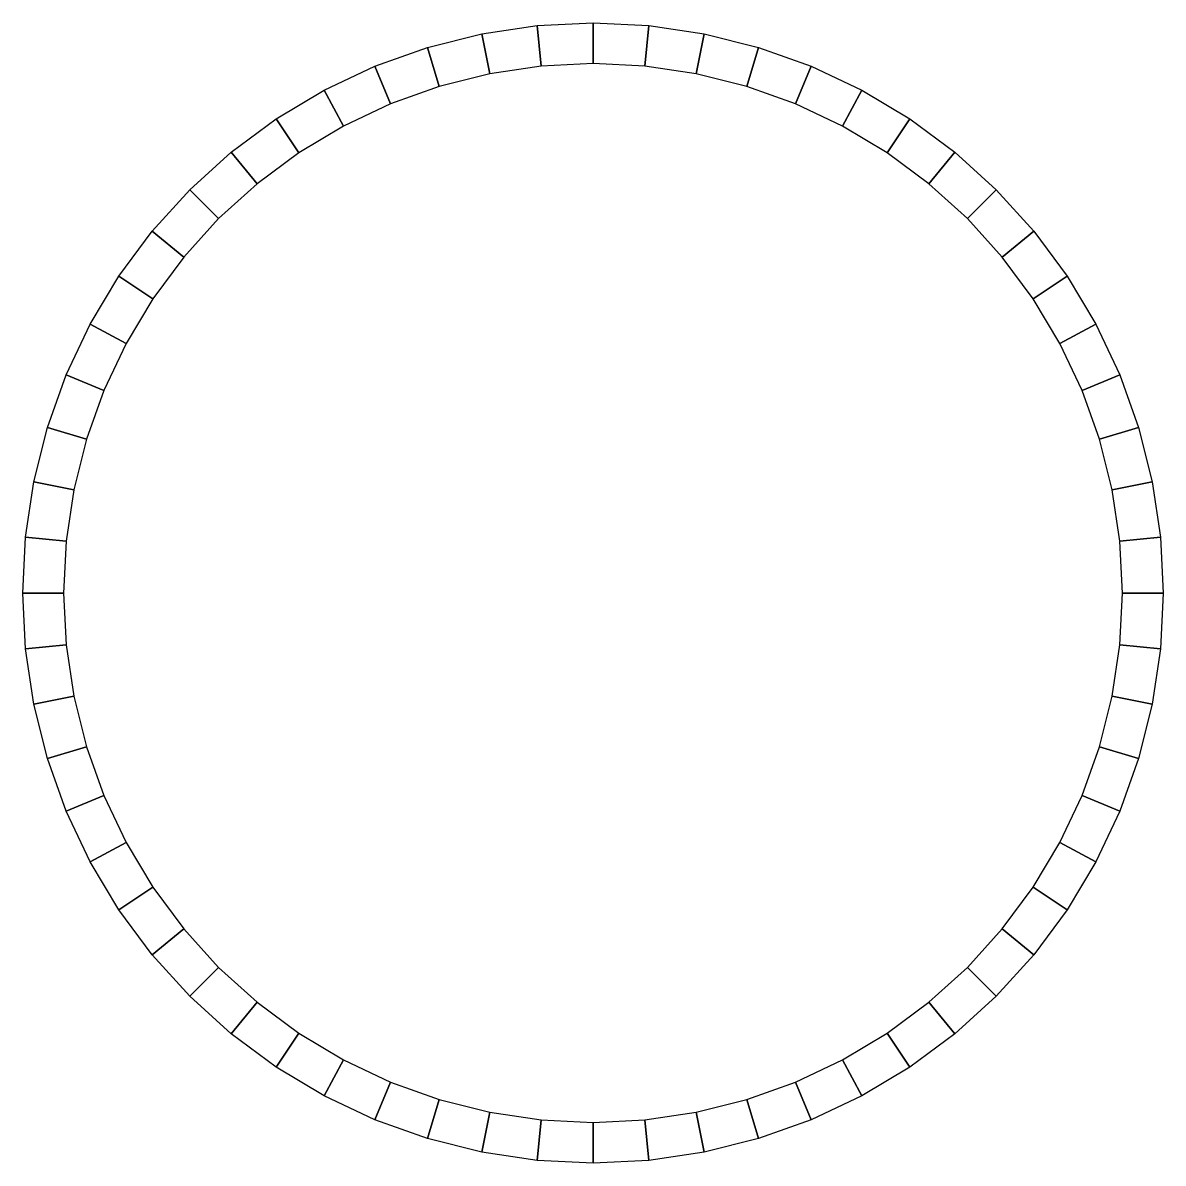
# Model space of a CAD drawing. Extents: x -655 to 655, y -655 to 655.
import ezdxf

# ---------------------------------------------------------------- set-up
doc = ezdxf.new("R2010")
doc.units = 0

msp = doc.modelspace()

# ---------------------------------------------------------------- linework, layer by layer
for points in [[(-59.644531, 605.581299, -0.544286), (-64.232605, 652.164429, 0.544286), (0, 655.320007, 0.544286), (0, 608.511414, -0.544286)], [(59.644531, 605.581299, -0.544286), (0, 608.511414, -0.544286), (0, 655.320007, 0.544286), (64.232605, 652.164429, 0.544286)], [(-176.641541, 582.309143, -0.544286), (-190.22934, 627.102173, 0.544286), (-127.846619, 642.72821, 0.544286), (-118.714661, 596.819031, -0.544286)], [(-118.714661, 596.819031, -0.544286), (-127.846619, 642.72821, 0.544286), (-64.232605, 652.164429, 0.544286), (-59.644531, 605.581299, -0.544286)], [(118.714661, 596.819031, -0.544286), (59.644531, 605.581299, -0.544286), (64.232605, 652.164429, 0.544286), (127.846619, 642.72821, 0.544286)], [(176.641541, 582.309143, -0.544286), (118.714661, 596.819031, -0.544286), (127.846619, 642.72821, 0.544286), (190.229309, 627.102173, 0.544286)], [(-232.867249, 562.191284, -0.544286), (-250.78009, 605.436707, 0.544286), (-190.22934, 627.102173, 0.544286), (-176.641541, 582.309143, -0.544286)], [(232.867249, 562.191284, -0.544286), (176.641541, 582.309143, -0.544286), (190.229309, 627.102173, 0.544286), (250.78009, 605.436707, 0.544286)], [(-286.850311, 536.65918, -0.544286), (-308.91571, 577.940674, 0.544286), (-250.78009, 605.436707, 0.544286), (-232.867249, 562.191284, -0.544286)], [(286.850281, 536.65918, -0.544286), (232.867249, 562.191284, -0.544286), (250.78009, 605.436707, 0.544286), (308.91571, 577.940674, 0.544286)], [(-338.070862, 505.958771, -0.544286), (-364.076294, 544.878662, 0.544286), (-308.91571, 577.940674, 0.544286), (-286.850311, 536.65918, -0.544286)], [(338.070862, 505.958771, -0.544286), (286.850281, 536.65918, -0.544286), (308.91571, 577.940674, 0.544286), (364.076294, 544.878662, 0.544286)], [(-386.035583, 470.385712, -0.544286), (-415.730591, 506.569183, 0.544286), (-364.076294, 544.878662, 0.544286), (-338.070862, 505.958771, -0.544286)], [(386.035583, 470.385712, -0.544286), (338.070862, 505.958771, -0.544286), (364.076294, 544.878662, 0.544286), (415.73053, 506.569183, 0.544286)], [(-430.282562, 430.282562, -0.544286), (-463.381195, 463.381195, 0.544286), (-415.730591, 506.569183, 0.544286), (-386.035583, 470.385712, -0.544286)], [(430.282532, 430.282562, -0.544286), (386.035583, 470.385712, -0.544286), (415.73053, 506.569183, 0.544286), (463.381165, 463.381195, 0.544286)], [(-470.385712, 386.035583, -0.544286), (-506.569183, 415.730591, 0.544286), (-463.381195, 463.381195, 0.544286), (-430.282562, 430.282562, -0.544286)], [(470.385681, 386.035583, -0.544286), (430.282532, 430.282562, -0.544286), (463.381165, 463.381195, 0.544286), (506.569153, 415.730591, 0.544286)], [(-505.958771, 338.070862, -0.544286), (-544.878662, 364.076294, 0.544286), (-506.569183, 415.730591, 0.544286), (-470.385712, 386.035583, -0.544286)], [(505.958801, 338.070862, -0.544286), (470.385681, 386.035583, -0.544286), (506.569153, 415.730591, 0.544286), (544.878723, 364.076294, 0.544286)], [(-536.65918, 286.850311, -0.544286), (-577.940674, 308.91571, 0.544286), (-544.878662, 364.076294, 0.544286), (-505.958771, 338.070862, -0.544286)], [(536.659241, 286.850311, -0.544286), (505.958801, 338.070862, -0.544286), (544.878723, 364.076294, 0.544286), (577.940735, 308.91571, 0.544286)], [(-562.191284, 232.867249, -0.544286), (-605.436707, 250.780106, 0.544286), (-577.940674, 308.91571, 0.544286), (-536.65918, 286.850311, -0.544286)], [(562.191223, 232.867249, -0.544286), (536.659241, 286.850311, -0.544286), (577.940735, 308.91571, 0.544286), (605.436707, 250.780106, 0.544286)], [(-582.309143, 176.641541, -0.544286), (-627.102173, 190.22934, 0.544286), (-605.436707, 250.780106, 0.544286), (-562.191284, 232.867249, -0.544286)], [(582.309143, 176.641541, -0.544286), (562.191223, 232.867249, -0.544286), (605.436707, 250.780106, 0.544286), (627.102112, 190.22934, 0.544286)], [(-596.819031, 118.714691, -0.544286), (-642.72821, 127.846588, 0.544286), (-627.102173, 190.22934, 0.544286), (-582.309143, 176.641541, -0.544286)], [(596.819031, 118.714691, -0.544286), (582.309143, 176.641541, -0.544286), (627.102112, 190.22934, 0.544286), (642.72821, 127.846588, 0.544286)], [(-605.581299, 59.644547, -0.544286), (-652.164429, 64.23259, 0.544286), (-642.72821, 127.846588, 0.544286), (-596.819031, 118.714691, -0.544286)], [(605.58136, 59.644547, -0.544286), (596.819031, 118.714691, -0.544286), (642.72821, 127.846588, 0.544286), (652.164368, 64.23259, 0.544286)], [(-655.320007, 0, 0.544286), (-652.164429, 64.23259, 0.544286), (-605.581299, 59.644547, -0.544286), (-608.511414, 0, -0.544286)], [(655.320007, 0, 0.544286), (608.511414, 0, -0.544286), (605.58136, 59.644547, -0.544286), (652.164368, 64.23259, 0.544286)], [(-652.164429, -64.23259, 0.544286), (-655.320007, 0, 0.544286), (-608.511414, 0, -0.544286), (-605.581299, -59.644547, -0.544286)], [(652.164368, -64.23259, 0.544286), (605.58136, -59.644547, -0.544286), (608.511414, 0, -0.544286), (655.320007, 0, 0.544286)], [(-642.72821, -127.846588, 0.544286), (-652.164429, -64.23259, 0.544286), (-605.581299, -59.644547, -0.544286), (-596.819031, -118.714691, -0.544286)], [(642.72821, -127.846588, 0.544286), (596.819031, -118.714691, -0.544286), (605.58136, -59.644547, -0.544286), (652.164368, -64.23259, 0.544286)], [(-627.102173, -190.22934, 0.544286), (-642.72821, -127.846588, 0.544286), (-596.819031, -118.714691, -0.544286), (-582.309143, -176.641541, -0.544286)], [(627.102112, -190.22934, 0.544286), (582.309143, -176.641541, -0.544286), (596.819031, -118.714691, -0.544286), (642.72821, -127.846588, 0.544286)], [(-605.436707, -250.780106, 0.544286), (-627.102173, -190.22934, 0.544286), (-582.309143, -176.641541, -0.544286), (-562.191284, -232.867249, -0.544286)], [(605.436707, -250.780106, 0.544286), (562.191223, -232.867249, -0.544286), (582.309143, -176.641541, -0.544286), (627.102112, -190.22934, 0.544286)], [(-577.940674, -308.91571, 0.544286), (-605.436707, -250.780106, 0.544286), (-562.191284, -232.867249, -0.544286), (-536.65918, -286.850311, -0.544286)], [(577.940735, -308.91571, 0.544286), (536.659241, -286.850311, -0.544286), (562.191223, -232.867249, -0.544286), (605.436707, -250.780106, 0.544286)], [(-544.878662, -364.076294, 0.544286), (-577.940674, -308.91571, 0.544286), (-536.65918, -286.850311, -0.544286), (-505.958771, -338.070862, -0.544286)], [(544.878723, -364.076294, 0.544286), (505.958801, -338.070862, -0.544286), (536.659241, -286.850311, -0.544286), (577.940735, -308.91571, 0.544286)], [(-506.569183, -415.730591, 0.544286), (-544.878662, -364.076294, 0.544286), (-505.958771, -338.070862, -0.544286), (-470.385712, -386.035583, -0.544286)], [(506.569153, -415.730591, 0.544286), (470.385681, -386.035583, -0.544286), (505.958801, -338.070862, -0.544286), (544.878723, -364.076294, 0.544286)], [(-463.381195, -463.381195, 0.544286), (-506.569183, -415.730591, 0.544286), (-470.385712, -386.035583, -0.544286), (-430.282562, -430.282562, -0.544286)], [(463.381165, -463.381195, 0.544286), (430.282532, -430.282562, -0.544286), (470.385681, -386.035583, -0.544286), (506.569153, -415.730591, 0.544286)], [(-415.730591, -506.569183, 0.544286), (-463.381195, -463.381195, 0.544286), (-430.282562, -430.282562, -0.544286), (-386.035583, -470.385712, -0.544286)], [(415.73053, -506.569183, 0.544286), (386.035583, -470.385712, -0.544286), (430.282532, -430.282562, -0.544286), (463.381165, -463.381195, 0.544286)], [(-364.076294, -544.878662, 0.544286), (-415.730591, -506.569183, 0.544286), (-386.035583, -470.385712, -0.544286), (-338.070862, -505.958771, -0.544286)], [(364.076294, -544.878662, 0.544286), (338.070862, -505.958771, -0.544286), (386.035583, -470.385712, -0.544286), (415.73053, -506.569183, 0.544286)], [(-308.91571, -577.940674, 0.544286), (-364.076294, -544.878662, 0.544286), (-338.070862, -505.958771, -0.544286), (-286.850311, -536.65918, -0.544286)], [(308.91571, -577.940674, 0.544286), (286.850281, -536.65918, -0.544286), (338.070862, -505.958771, -0.544286), (364.076294, -544.878662, 0.544286)], [(-250.78009, -605.436707, 0.544286), (-308.91571, -577.940674, 0.544286), (-286.850311, -536.65918, -0.544286), (-232.867249, -562.191284, -0.544286)], [(250.78009, -605.436707, 0.544286), (232.867249, -562.191284, -0.544286), (286.850281, -536.65918, -0.544286), (308.91571, -577.940674, 0.544286)], [(-190.22934, -627.102173, 0.544286), (-250.78009, -605.436707, 0.544286), (-232.867249, -562.191284, -0.544286), (-176.641541, -582.309143, -0.544286)], [(190.229309, -627.102173, 0.544286), (176.641541, -582.309143, -0.544286), (232.867249, -562.191284, -0.544286), (250.78009, -605.436707, 0.544286)], [(-127.846619, -642.72821, 0.544286), (-190.22934, -627.102173, 0.544286), (-176.641541, -582.309143, -0.544286), (-118.714661, -596.819031, -0.544286)], [(127.846619, -642.72821, 0.544286), (118.714661, -596.819031, -0.544286), (176.641541, -582.309143, -0.544286), (190.229309, -627.102173, 0.544286)], [(-64.232605, -652.164429, 0.544286), (-127.846619, -642.72821, 0.544286), (-118.714661, -596.819031, -0.544286), (-59.644531, -605.581299, -0.544286)], [(64.232605, -652.164429, 0.544286), (59.644531, -605.581299, -0.544286), (118.714661, -596.819031, -0.544286), (127.846619, -642.72821, 0.544286)], [(0, -655.320007, 0.544286), (-64.232605, -652.164429, 0.544286), (-59.644531, -605.581299, -0.544286), (0, -608.511414, -0.544286)], [(0, -655.320007, 0.544286), (0, -608.511414, -0.544286), (59.644531, -605.581299, -0.544286), (64.232605, -652.164429, 0.544286)]]:
    msp.add_3dface(points)

doc.saveas('drawing.dxf')
